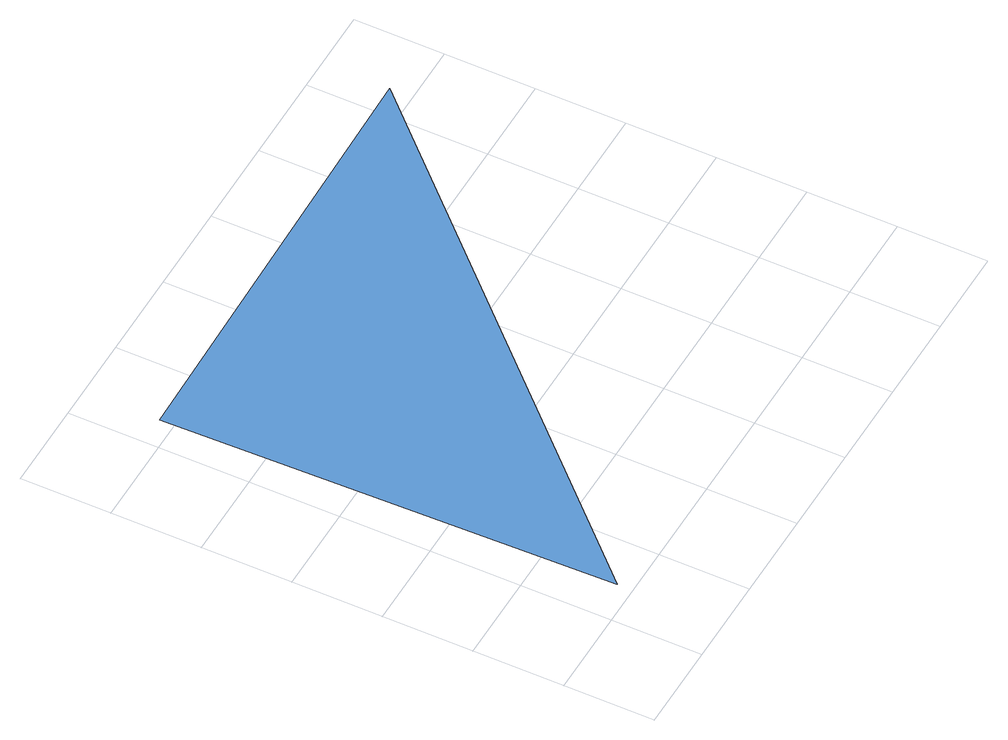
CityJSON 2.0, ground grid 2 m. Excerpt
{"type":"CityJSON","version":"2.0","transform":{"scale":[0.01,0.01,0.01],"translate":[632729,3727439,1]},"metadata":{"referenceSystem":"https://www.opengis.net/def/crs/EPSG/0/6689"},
"CityObjects":{
"waterbody1":{"type":"WaterBody","attributes":{"name":"福岡県津波浸水想定図","class":"1140","function":"2","WaterBodyTsunamiRiskAttribute.description":"1","WaterBodyTsunamiRiskAttribute.rank":"2"},"geometry":[{"type":"MultiSurface","lod":"1","boundaries":[[[0,1,2]]]}]}
},
"vertices":[
[88,33,83],[1069,1052,79],[68,1033,79]
]}
